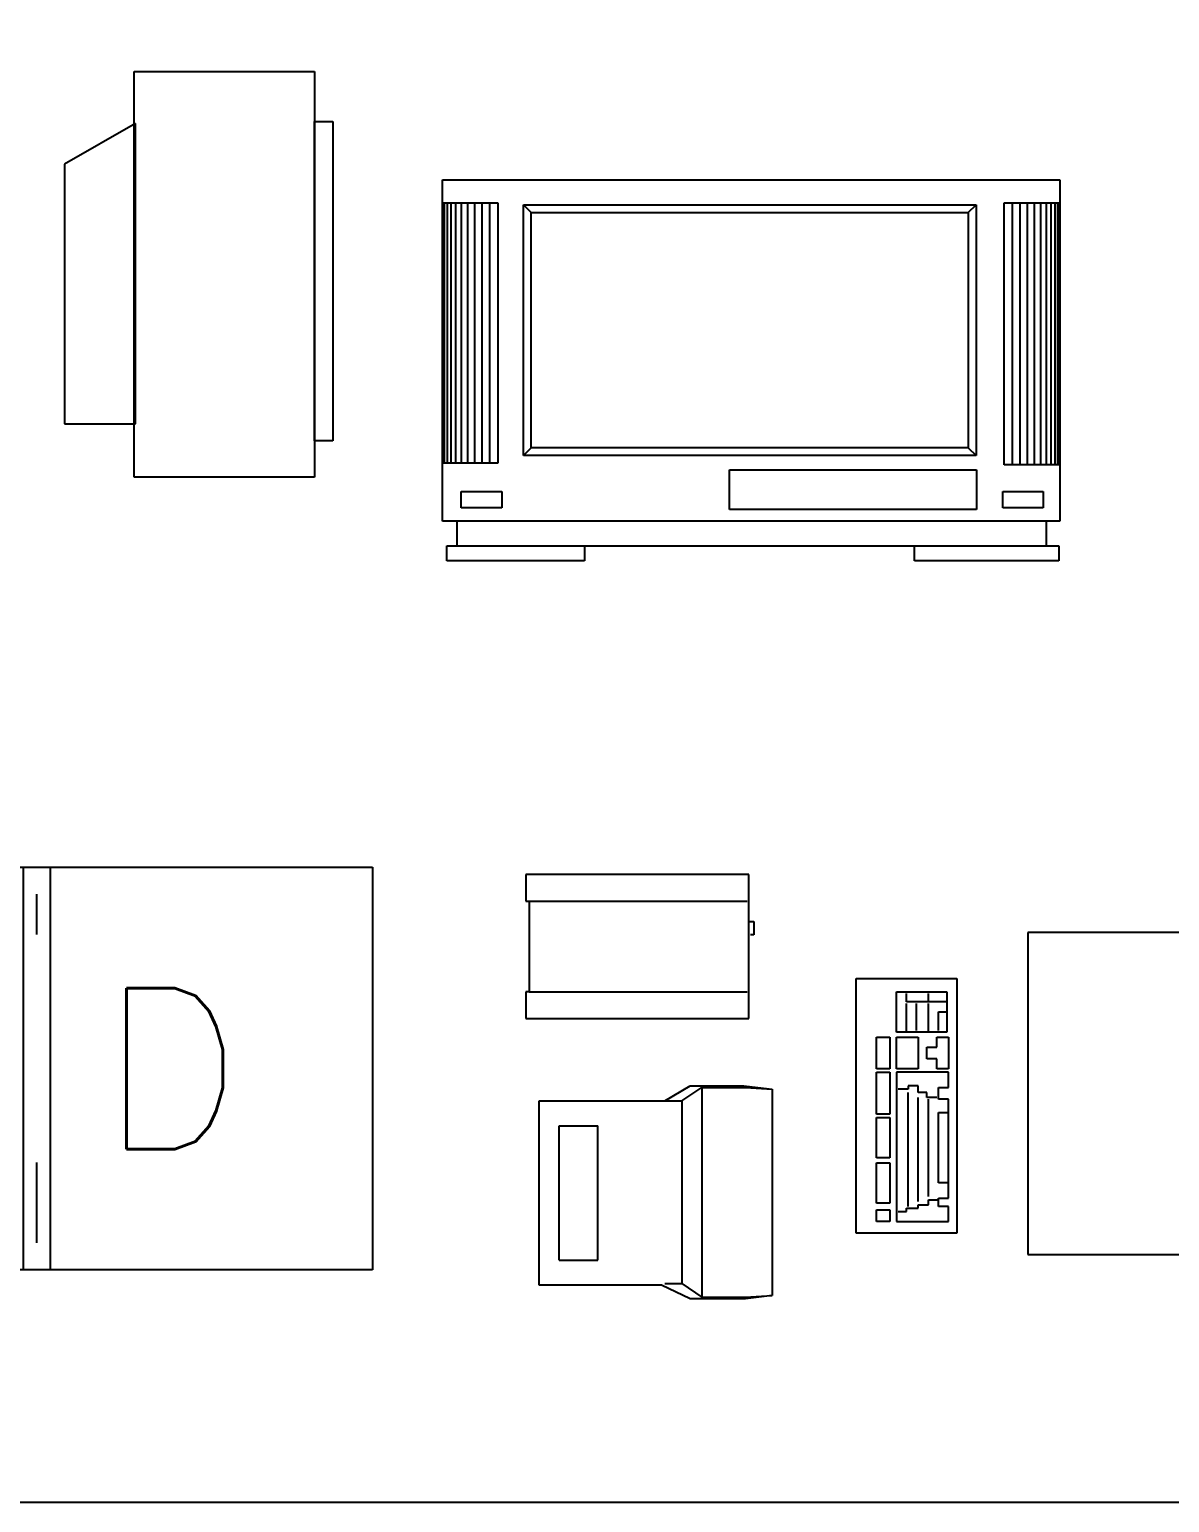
# Model space of a CAD drawing. Header units: millimetres. Extents: x 1474 to 2240, y 2278 to 2630.
# Drawn here: x 2227.785 to 2230.481, y 2601.843 to 2605.329 of the extents above; entities that cross this region are included whole.
import ezdxf
from ezdxf.enums import TextEntityAlignment as Align

# ---------------------------------------------------------------- set-up
doc = ezdxf.new("R2010")
doc.units = ezdxf.units.MM
doc.layers.add('FUR', color=42, linetype='Continuous')
doc.layers.add('家', color=40, linetype='Continuous')
doc.styles.add('ATT', font='romans.shx')

# ---------------------------------------------------------------- blocks, each defined once
blk = doc.blocks.new('P11DRY03')
at = {"color": 0, "linetype": 'ByBlock'}
for p, q in [((0, 762), (762, 762)), ((0, 0), (0, 762)), ((101.6, 0), (101.6, 762)), ((152.4, 0), (152.4, 762)), ((762, 762), (762, 0)), ((127, 635), (127, 711.2)), ((127, 50.8), (127, 203.2)), ((762, 0), (0, 0))]:
    blk.add_line(p, q, dxfattribs=at)
at = {"color": 0, "linetype": 'ByBlock', "style": 'ATT', "flags": 8}
blk.add_attdef('LABEL', text='', height=304.8, dxfattribs=at).set_placement((381, 381), align=Align.MIDDLE)
at = {"color": 0, "linetype": 'ByBlock', "style": 'ATT'}
for tag, p, flags in [('ITEM', (0, -330.2), 3), ('ROOM_NUMBER', (0, -558.8), 1), ('DEPTH', (0, -762), 3), ('WIDTH', (0, -965.2), 3)]:
    blk.add_attdef(tag, p, '', height=152.4, dxfattribs=dict(at, flags=flags))
blk = doc.blocks.new('CS008')
at = {"layer": 'FUR'}
blk.add_blockref('P11DRY03', (-909.7, 136.6), dxfattribs=at).add_auto_attribs({'LABEL': 'D'})
blk = doc.blocks.new('11PCOM09-KEYBD')
at = {"color": 0, "linetype": 'ByBlock'}
for p, q in [((0, 0), (0, 19)), ((0, 19), (7.5, 19)), ((7.5, 19), (7.5, 0)), ((3, 15), (3, 18)), ((3, 18), (6.75, 18)), ((3.75, 17.25), (3.75, 17.875)), ((5.375, 17.25), (5.375, 17.875)), ((6.75, 18), (6.75, 15)), ((5.375, 17.25), (3.75, 17.25)), ((3.75, 15), (3.75, 17.125)), ((4.5, 15.125), (4.5, 17.125)), ((6.75, 17.25), (5.375, 17.25)), ((5.375, 15), (5.375, 17.125)), ((6.125, 15.125), (6.125, 16.5)), ((6.125, 16.5), (6.75, 16.5)), ((1.5, 14.625), (2.5, 14.625)), ((1.5, 12.25), (1.5, 14.625)), ((2.5, 14.625), (2.5, 12.25)), ((6.75, 15), (3, 15)), ((3, 12.25), (3, 14.625)), ((3, 14.625), (4.625, 14.625)), ((4.625, 14.625), (4.625, 12.25)), ((6, 13.875), (6, 14.625)), ((6, 14.625), (6.875, 14.625)), ((6.875, 14.625), (6.875, 12.25)), ((5.25, 13), (5.25, 13.875)), ((5.25, 13.875), (6, 13.875)), ((2.5, 12.25), (1.5, 12.25)), ((4.625, 12.25), (3, 12.25)), ((6, 13), (5.25, 13)), ((6, 12.25), (6, 13)), ((6.875, 12.25), (6, 12.25)), ((1.5, 12), (2.5, 12)), ((1.5, 8.875), (1.5, 12)), ((2.5, 12), (2.5, 8.875)), ((3, 12), (3, 0.875)), ((6.875, 12), (3, 12)), ((4.625, 11), (3.875, 11)), ((3.875, 11), (3.875, 10.75)), ((4.625, 10.5), (4.625, 11)), ((6.875, 10.875), (6.875, 12)), ((3.875, 10.75), (3.125, 10.75)), ((3.875, 2), (3.875, 10.5)), ((5.25, 10.5), (4.625, 10.5)), ((4.625, 2.375), (4.625, 10.125)), ((5.25, 10.125), (5.25, 10.5)), ((6, 10.125), (5.25, 10.125)), ((5.375, 2.75), (5.375, 10)), ((6.125, 10), (6.125, 10.875)), ((6.125, 10.875), (6.875, 10.875)), ((6.875, 10), (6.125, 10)), ((6.875, 2.625), (6.875, 10)), ((2.5, 8.875), (1.5, 8.875)), ((6.125, 3.75), (6.125, 9)), ((6.125, 9), (6.875, 9)), ((1.5, 5.625), (1.5, 8.625)), ((1.5, 8.625), (2.5, 8.625)), ((2.5, 8.625), (2.5, 5.625)), ((2.5, 5.625), (1.5, 5.625)), ((1.5, 5.25), (2.5, 5.25)), ((1.5, 2.25), (1.5, 5.25)), ((2.5, 5.25), (2.5, 2.25)), ((6.875, 3.75), (6.125, 3.75)), ((2.5, 2.25), (1.5, 2.25)), ((5.375, 2.125), (5.375, 2.5)), ((5.375, 2.5), (6.125, 2.5)), ((6.125, 2), (6.125, 2.625)), ((6.125, 2.625), (6.875, 2.625)), ((1.5, 1.75), (2.5, 1.75)), ((1.5, 0.875), (1.5, 1.75)), ((2.5, 1.75), (2.5, 0.875)), ((3.125, 1.625), (3.75, 1.625)), ((3.75, 1.625), (3.75, 1.875)), ((3.75, 1.875), (4.625, 1.875)), ((4.625, 1.875), (4.625, 2.125)), ((4.625, 2.125), (5.375, 2.125)), ((6.875, 2), (6.125, 2)), ((6.875, 0.875), (6.875, 2)), ((7.5, 0), (0, 0)), ((2.5, 0.875), (1.5, 0.875)), ((3, 0.875), (6.875, 0.875))]:
    blk.add_line(p, q, dxfattribs=at)
blk = doc.blocks.new('11PCOM09-MON')
at = {"color": 0, "linetype": 'ByBlock'}
for p, q in [((9.375, 14.75), (11.25, 15.875)), ((10.625, 14.75), (12.125, 15.75)), ((11.25, 15.875), (15.25, 15.875)), ((12.125, 15.75), (15.375, 15.75)), ((12.125, 15.75), (12.125, 0.125)), ((15.25, 15.875), (17.375, 15.625)), ((15.375, 15.75), (17.375, 15.625)), ((17.375, 15.625), (17.375, 0.25)), ((0, 1), (0, 14.75)), ((0, 14.75), (9.375, 14.75)), ((9.375, 14.75), (10.625, 14.75)), ((10.625, 14.75), (10.625, 1.125)), ((1.5, 2.875), (1.5, 12.875)), ((1.5, 12.875), (4.375, 12.875)), ((4.375, 2.875), (4.375, 12.875)), ((1.5, 2.875), (4.375, 2.875)), ((9.375, 1.125), (10.625, 1.125)), ((10.625, 1.125), (12.125, 0.125)), ((9.125, 1), (0, 1)), ((11.25, 0), (9.125, 1)), ((15.375, 0), (11.25, 0)), ((12.125, 0.125), (15.375, 0.125)), ((17.375, 0.25), (15.375, 0)), ((15.375, 0.125), (17.375, 0.25))]:
    blk.add_line(p, q, dxfattribs=at)
blk = doc.blocks.new('11PCOM09-CPU')
at = {"color": 0, "linetype": 'ByBlock'}
for p, q in [((16.625, 10.75), (0, 10.75)), ((0, 10.75), (0, 8.75)), ((16.625, 0), (16.625, 10.75)), ((0, 8.75), (0.25, 8.75)), ((0.25, 8.75), (0.25, 2)), ((0.25, 8.75), (16.5, 8.75)), ((16.625, 7.25), (17, 7.25)), ((17, 7.25), (17, 6.25)), ((17, 6.25), (16.75, 6.25)), ((0.25, 2), (0, 2)), ((0, 2), (0, 0)), ((0.25, 2), (16.5, 2)), ((0, 0), (16.625, 0))]:
    blk.add_line(p, q, dxfattribs=at)
blk = doc.blocks.new('P11COM09')
at = {"color": 0, "linetype": 'ByBlock', "xscale": 25.4, "yscale": 25.4, "zscale": 25.4}
for name, p in [('11PCOM09-CPU', (-530.225, 120.65)), ('11PCOM09-KEYBD', (95.25, -285.75)), ('11PCOM09-MON', (-504.825, -409.575))]:
    blk.add_blockref(name, p, dxfattribs=at)
blk = doc.blocks.new('CS009')
at = {"layer": 'FUR'}
blk.add_blockref('P11COM09', (-68, 719.9), dxfattribs=at)
blk = doc.blocks.new('P11PCM01')
at = {"color": 0, "linetype": 'ByBlock'}
for p, q in [((0, 508), (0, 0)), ((431.8, 508), (0, 508)), ((406.4, 0), (406.4, 508)), ((431.8, 482.6), (431.8, 508)), ((482.6, 495.3), (482.6, 12.7)), ((685.8, 495.3), (482.6, 495.3)), ((685.8, 12.7), (685.8, 495.3)), ((431.8, 482.6), (406.4, 482.6)), ((571.5, 50.8), (571.5, 457.2)), ((596.9, 50.8), (596.9, 457.2)), ((622.3, 50.8), (622.3, 457.2)), ((647.7, 50.8), (647.7, 457.2)), ((431.8, 342.9), (406.4, 342.9)), ((431.8, 0), (431.8, 342.9)), ((0, 0), (431.8, 0)), ((482.6, 12.7), (685.8, 12.7))]:
    blk.add_line(p, q, dxfattribs=at)
at = {"color": 0, "linetype": 'ByBlock', "style": 'ATT'}
for tag, p, flags in [('ITEM', (749.3, 279.4), 3), ('ROOM_NUMBER', (749.3, 76.2), 1)]:
    blk.add_attdef(tag, p, '', height=152.4, dxfattribs=dict(at, flags=flags))
blk = doc.blocks.new('CS010')
at = {"layer": 'FUR'}
blk.add_blockref('P11PCM01', (-349.8, 158.2), dxfattribs=at)

msp = doc.modelspace()

# ---------------------------------------------------------------- linework, layer by layer
msp.add_lwpolyline([(2222.5811, 2616.4813), (2239.7813, 2616.4813), (2239.7813, 2601.8434), (2222.5811, 2601.8434)], close=True)
at = {"layer": '家', "linetype": 'Continuous'}
for p, q in [((2228.032, 2604.2697), (2228.032, 2605.2295)), ((2228.032, 2605.2295), (2228.4592, 2605.2295)), ((2228.4592, 2605.2295), (2228.4592, 2604.2697)), ((2228.0352, 2605.1068), (2227.8673, 2605.0102)), ((2228.0352, 2604.3961), (2228.0352, 2605.1068)), ((2228.4592, 2604.3559), (2228.4592, 2605.111)), ((2228.4592, 2605.111), (2228.502, 2605.111)), ((2228.502, 2605.111), (2228.502, 2604.3559)), ((2227.8673, 2605.0102), (2227.8673, 2604.3961)), ((2228.7614, 2604.9736), (2230.2217, 2604.9736)), ((2228.7614, 2604.166), (2228.7614, 2604.9736)), ((2230.2217, 2604.9736), (2230.2217, 2604.166)), ((2228.7614, 2604.9189), (2228.8926, 2604.9189)), ((2228.7614, 2604.9189), (2228.8926, 2604.9189)), ((2228.7614, 2604.3029), (2228.7614, 2604.9189)), ((2228.7614, 2604.3029), (2228.7614, 2604.9189)), ((2228.7614, 2604.3029), (2228.7614, 2604.9189)), ((2228.7627, 2604.3029), (2228.7627, 2604.9189)), ((2228.7667, 2604.3029), (2228.7667, 2604.9189)), ((2228.7733, 2604.3029), (2228.7733, 2604.9189)), ((2228.7822, 2604.3029), (2228.7822, 2604.9189)), ((2228.7934, 2604.3029), (2228.7934, 2604.9189)), ((2228.8067, 2604.3029), (2228.8067, 2604.9189)), ((2228.8217, 2604.3029), (2228.8217, 2604.9189)), ((2228.8381, 2604.3029), (2228.8381, 2604.9189)), ((2228.8556, 2604.3029), (2228.8556, 2604.9189)), ((2228.8739, 2604.3029), (2228.8739, 2604.9189)), ((2228.8926, 2604.9189), (2228.8926, 2604.3029)), ((2228.8926, 2604.9189), (2228.8926, 2604.3029)), ((2230.0905, 2604.2993), (2230.0905, 2604.9189)), ((2230.0905, 2604.2993), (2230.0905, 2604.9189)), ((2230.0905, 2604.9189), (2230.2217, 2604.9189)), ((2230.0905, 2604.9189), (2230.2217, 2604.9189)), ((2230.1091, 2604.9189), (2230.1091, 2604.2993)), ((2230.1274, 2604.9189), (2230.1274, 2604.2993)), ((2230.145, 2604.9189), (2230.145, 2604.2993)), ((2230.1614, 2604.9189), (2230.1614, 2604.2993)), ((2230.1764, 2604.9189), (2230.1764, 2604.2993)), ((2230.1896, 2604.9189), (2230.1896, 2604.2993)), ((2230.2008, 2604.9189), (2230.2008, 2604.2993)), ((2230.2098, 2604.9189), (2230.2098, 2604.2993)), ((2230.2164, 2604.9189), (2230.2164, 2604.2993)), ((2230.2203, 2604.9189), (2230.2203, 2604.2993)), ((2230.2217, 2604.9189), (2230.2217, 2604.2993)), ((2230.2217, 2604.9189), (2230.2217, 2604.2993)), ((2230.2217, 2604.9189), (2230.2217, 2604.2993)), ((2228.9532, 2604.914), (2230.0236, 2604.914)), ((2228.9714, 2604.8958), (2228.9532, 2604.914)), ((2228.9532, 2604.3211), (2228.9532, 2604.914)), ((2228.9714, 2604.8958), (2230.0054, 2604.8958)), ((2228.9714, 2604.3394), (2228.9714, 2604.8958)), ((2230.0054, 2604.8958), (2230.0236, 2604.914)), ((2230.0054, 2604.8958), (2230.0054, 2604.3394)), ((2230.0236, 2604.914), (2230.0236, 2604.3211)), ((2227.8673, 2604.3961), (2228.0352, 2604.3961)), ((2228.502, 2604.3559), (2228.4592, 2604.3559)), ((2228.9714, 2604.3394), (2228.9532, 2604.3211)), ((2230.0054, 2604.3394), (2228.9714, 2604.3394)), ((2230.0054, 2604.3394), (2230.0236, 2604.3211)), ((2228.8926, 2604.3029), (2228.7614, 2604.3029)), ((2228.8926, 2604.3029), (2228.7614, 2604.3029)), ((2230.0236, 2604.3211), (2228.9532, 2604.3211)), ((2230.2217, 2604.2993), (2230.0905, 2604.2993)), ((2230.2217, 2604.2993), (2230.0905, 2604.2993)), ((2228.4592, 2604.2697), (2228.032, 2604.2697)), ((2229.4404, 2604.1936), (2229.4404, 2604.2871)), ((2229.4404, 2604.2871), (2230.0248, 2604.2871)), ((2230.0248, 2604.2871), (2230.0248, 2604.1936)), ((2228.8062, 2604.2361), (2228.9022, 2604.2361)), ((2228.8062, 2604.1972), (2228.8062, 2604.2361)), ((2228.9022, 2604.2361), (2228.9022, 2604.1972)), ((2230.0868, 2604.1972), (2230.0868, 2604.2361)), ((2230.0868, 2604.2361), (2230.1828, 2604.2361)), ((2230.1828, 2604.2361), (2230.1828, 2604.1972)), ((2228.9022, 2604.1972), (2228.8062, 2604.1972)), ((2230.0248, 2604.1936), (2229.4404, 2604.1936)), ((2230.1828, 2604.1972), (2230.0868, 2604.1972)), ((2230.2217, 2604.166), (2228.7614, 2604.166)), ((2230.1901, 2604.166), (2228.7953, 2604.166)), ((2228.7953, 2604.166), (2228.7953, 2604.1073)), ((2230.1901, 2604.1073), (2230.1901, 2604.166)), ((2228.7722, 2604.0721), (2228.7722, 2604.1073)), ((2228.7722, 2604.1073), (2229.0978, 2604.1073)), ((2228.7953, 2604.1073), (2230.1901, 2604.1073)), ((2229.0978, 2604.1073), (2229.0978, 2604.0721)), ((2229.8778, 2604.0721), (2229.8778, 2604.1073)), ((2229.8778, 2604.1073), (2230.2192, 2604.1073)), ((2230.2192, 2604.1073), (2230.2192, 2604.0721)), ((2229.0978, 2604.0721), (2228.7722, 2604.0721)), ((2230.2192, 2604.0721), (2229.8778, 2604.0721))]:
    msp.add_line(p, q, dxfattribs=at)

# ---------------------------------------------------------------- block references
for name, p, xscale, yscale, zscale in [('CS008', (2228.7809, 2602.2234), 0.00125, 0.00125, 0.00125), ('CS009', (2229.7062, 2601.9378), 0.00125, 0.00125, 0.00125), ('CS010', (2230.6708, 2602.1932), 0.0015, 0.0015, 0.0015)]:
    msp.add_blockref(name, p, dxfattribs=dict(xscale=xscale, yscale=yscale, zscale=zscale))

doc.saveas('drawing.dxf')
